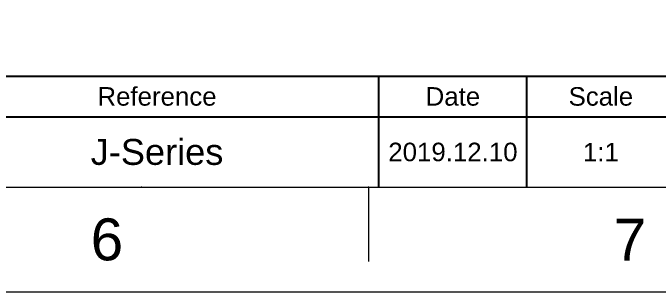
# Model space of a CAD drawing. Header units: millimetres. Extents: x 1243 to 1837, y -1232 to -812.
# Drawn here: x 1633 to 1720.3, y -1231.7 to -1194.1 of the extents above; entities that cross this region are included whole.
import ezdxf

# ---------------------------------------------------------------- set-up
doc = ezdxf.new("R2010")
doc.units = ezdxf.units.MM
doc.header["$LTSCALE"] = 0.1
doc.layers.get('0').update_dxf_attribs({"lineweight": 13})
doc.layers.add('DIM', color=3, linetype='Continuous', lineweight=9)
doc.layers.add('FORM', color=7, linetype='Continuous')
doc.layers.add('TEXT', color=2, linetype='Continuous')
doc.styles.get("Standard").update_dxf_attribs({"font": 'arial.ttf'})

msp = doc.modelspace()

# ---------------------------------------------------------------- linework, layer by layer
for p, q in [((1256.789, -1217.606), (1822.446, -1217.606)), ((1681.032, -1217.606), (1681.032, -1227.606))]:
    msp.add_line(p, q)
for p in [(1650.325, -1217.606), (1681.032, -1217.606)]:
    msp.add_point(p)
at = {"layer": 'DIM', "color": 7}
msp.add_lwpolyline([(1242.648, -811.747), (1836.587, -811.747), (1836.587, -1231.747), (1242.648, -1231.747)], close=True, dxfattribs=at)
at = {"layer": 'FORM'}
for p, q in [((1551.946, -1202.606), (1822.446, -1202.606)), ((1682.446, -1217.606), (1682.446, -1202.606)), ((1682.446, -1217.606), (1682.446, -1202.606)), ((1682.446, -1217.606), (1682.446, -1202.606)), ((1702.446, -1217.606), (1702.446, -1202.606)), ((1622.446, -1208.106), (1762.446, -1208.106))]:
    msp.add_line(p, q, dxfattribs=at)

# ---------------------------------------------------------------- texts
at = {"char_height": 5.657, "attachment_point": 5}
for s, insert in [('6', (1645.678, -1224.677)), ('7', (1716.385, -1224.677))]:
    msp.add_mtext_dynamic_manual_height_columns(s, width=50, gutter_width=12.5, heights=[0], dxfattribs=dict(at, insert=insert))
at = {"layer": 'TEXT', "attachment_point": 5}
for s, width, insert, char_height in [('Reference', 60, (1652.446, -1205.356), 2.5), ('Date', 20, (1692.446, -1205.356), 2.5), ('Scale', 20, (1712.446, -1205.356), 2.5), ('J-Series', 60, (1652.446, -1212.856), 3.5), ('2019.12.10', 20, (1692.446, -1212.856), 2.5), ('1:1', 20, (1712.446, -1212.856), 2.5)]:
    msp.add_mtext_dynamic_manual_height_columns(s, width=width, gutter_width=12.5, heights=[0], dxfattribs=dict(at, insert=insert, char_height=char_height))

doc.saveas('drawing.dxf')
